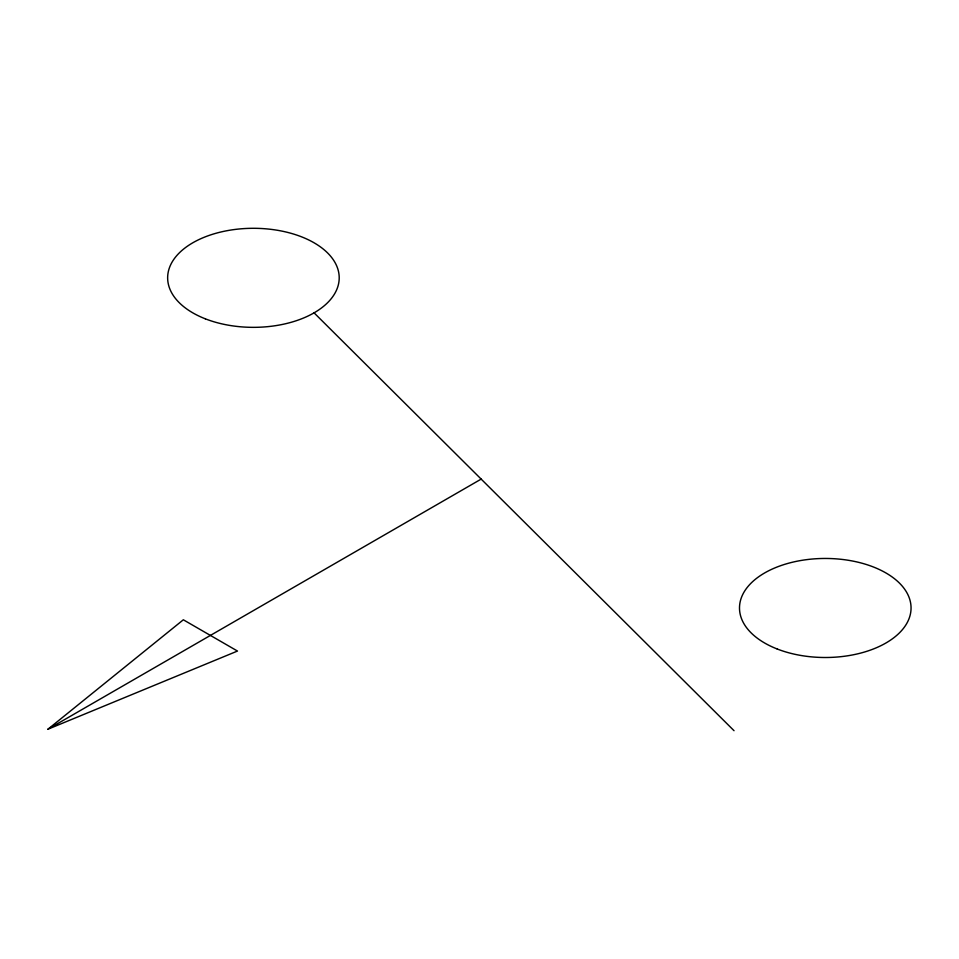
<?xml version="1.0" encoding="UTF-8"?>
<svg xmlns="http://www.w3.org/2000/svg" width="959" height="959" viewBox="0 0 959 959"><rect width="100%" height="100%" fill="white"/><g stroke="black" fill="none" stroke-linecap="round" stroke-linejoin="round"><path stroke-width="1.44" d="M47.95 729.212L183.337 619.79L237.484 651.053L47.95 729.212L481.166 479.104M314.072 312.838L734.031 730.698M777.198 648.991A85.771 49.52 0 0 0 910.834 611.518A85.771 49.52 0 0 0 787.795 563.436A85.771 49.52 0 0 0 777.198 648.991M205.346 318.832A85.771 49.52 0 0 0 338.983 281.359A85.771 49.52 0 0 0 215.943 233.277A85.771 49.52 0 0 0 205.346 318.832"/></g></svg>
